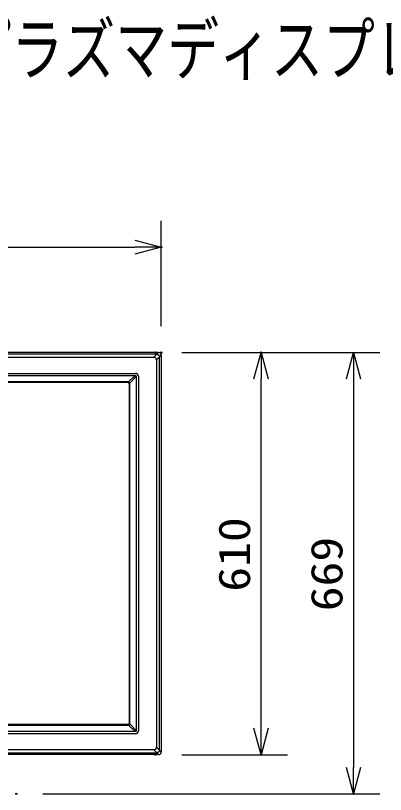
# Model space of a CAD drawing. Units: millimetres, scale not verified. Extents: x -63 to 63, y -57 to 57.
# Drawn here: x -7.6 to 20.4, y -1.7 to 57.4 of the extents above; entities that cross this region are included whole.
import ezdxf
from ezdxf.enums import TextEntityAlignment as Align

# ---------------------------------------------------------------- set-up
doc = ezdxf.new("R2010")
doc.units = ezdxf.units.MM
doc.header["$LTSCALE"] = 0.190236
doc.header["$PDMODE"] = 32
doc.header["$PDSIZE"] = 0.0951
for name, color, linetype in [('0-0_MOJI1', 2, 'Continuous'), ('0-2_GAIKEI', 1, 'Continuous'), ('0-3_TOUROKU', 3, 'Continuous'), ('0-4_DEFPOINTS', 7, 'Continuous')]:
    doc.layers.add(name, color=color, linetype=linetype)
doc.styles.add('ＭＳ ゴシック', font='')
doc.styles.get('ＭＳ ゴシック').set_extended_font_data('MS Gothic')

# ---------------------------------------------------------------- blocks, each defined once
blk = doc.blocks.new('_OPEN30')
at = {"layer": '0-3_TOUROKU', "color": 7}
blk.add_line((0, 0), (-1, 0), dxfattribs=at)
blk.add_lwpolyline([(-1, 0.26795), (0, 0), (-1, -0.26795)], dxfattribs=at)

msp = doc.modelspace()

# ---------------------------------------------------------------- linework, layer by layer
at = {"layer": '0-2_GAIKEI', "color": 7}
for p, q in [((3.2246, 31.8296), (-47.376, 31.8296)), ((3.4243, 31.6299), (3.4243, 1.5293)), ((3.2246, 1.3295), (-47.376, 1.3295))]:
    msp.add_line(p, q, dxfattribs=at)
at = {"layer": '0-2_GAIKEI'}
for p, q in [((3.0912, 31.6942), (-47.2426, 31.6942)), ((-47.0158, 31.4674), (2.8644, 31.4674)), ((2.8644, 31.4674), (3.0912, 31.6942)), ((3.2889, 31.4965), (3.0621, 31.2696)), ((3.0892, 31.6942), (3.2246, 31.8296)), ((3.4243, 31.6299), (3.2889, 31.4945)), ((3.2889, 1.6627), (3.2889, 31.4965)), ((3.0621, 31.2696), (3.0621, 1.8895)), ((-45.615, 30.2486), (1.4636, 30.2486)), ((-45.5904, 30.0898), (1.4389, 30.0898)), ((0.9048, 29.6069), (-45.0562, 29.6069)), ((0.8901, 29.5471), (-45.0415, 29.5471)), ((1.4389, 30.0898), (0.9509, 29.5996)), ((1.0418, 29.5086), (1.5295, 29.9985)), ((1.4389, 30.0898), (1.4567, 30.09)), ((1.5297, 30.0169), (1.5295, 29.9985)), ((1.5295, 29.9985), (1.5295, 3.1606)), ((1.6883, 30.0239), (1.6883, 3.1353)), ((0.9893, 29.4478), (0.9893, 3.7113)), ((1.0491, 3.6966), (1.0491, 29.4626)), ((-45.0562, 3.5522), (0.9048, 3.5522)), ((0.8901, 3.6121), (-45.0415, 3.6121)), ((0.9509, 3.5596), (1.4389, 3.0694)), ((1.5295, 3.1606), (1.0418, 3.6505)), ((1.4389, 3.0694), (-45.5904, 3.0694)), ((1.4567, 3.0691), (1.4389, 3.0694)), ((1.5295, 3.1606), (1.5297, 3.1422)), ((1.4636, 2.9106), (-45.615, 2.9106)), ((3.0621, 1.8895), (3.2889, 1.6627)), ((-47.2426, 1.4649), (3.0912, 1.4649)), ((2.8644, 1.6918), (-47.0158, 1.6918)), ((3.0912, 1.4649), (2.8644, 1.6918)), ((3.2246, 1.3295), (3.0892, 1.4649)), ((3.2889, 1.6647), (3.4243, 1.5293))]:
    msp.add_line(p, q, dxfattribs=at)
at = {"layer": '0-2_GAIKEI', "color": 3}
for p, q in [((12.9846, 31.8219), (19.9846, 31.8219)), ((17.9846, 29.8219), (17.9846, 0.3548)), ((-5.5642, -1.6452), (19.9846, -1.6452))]:
    msp.add_line(p, q, dxfattribs=at)
at = {"layer": '0-2_GAIKEI'}
for points in [[(3.0912, 31.6942), (3.0932, 31.694), (3.0952, 31.6938), (3.0971, 31.6936), (3.0991, 31.6934), (3.1011, 31.6931), (3.1031, 31.6928), (3.105, 31.6925), (3.107, 31.6922), (3.109, 31.6918), (3.1109, 31.6914), (3.1129, 31.691), (3.1148, 31.6906), (3.1168, 31.6901), (3.1187, 31.6896), (3.1206, 31.6891), (3.1225, 31.6885), (3.1245, 31.688), (3.1264, 31.6874), (3.1282, 31.6868), (3.1301, 31.6861), (3.132, 31.6854), (3.1339, 31.6848), (3.1357, 31.684), (3.1376, 31.6833), (3.1394, 31.6826), (3.1413, 31.6818), (3.1431, 31.681), (3.1449, 31.6802), (3.1467, 31.6794), (3.1485, 31.6785), (3.1503, 31.6776), (3.1521, 31.6768), (3.1539, 31.6759), (3.1557, 31.6749), (3.1574, 31.674), (3.1592, 31.6731), (3.1609, 31.6721), (3.1626, 31.6711), (3.1644, 31.6701)], [(3.1644, 31.6701), (3.1661, 31.6691), (3.1678, 31.6681), (3.1695, 31.667), (3.1712, 31.666), (3.1729, 31.6649), (3.1745, 31.6638), (3.1762, 31.6627), (3.1778, 31.6616), (3.1795, 31.6605), (3.1811, 31.6593), (3.1827, 31.6582), (3.1844, 31.657), (3.186, 31.6558), (3.1876, 31.6546), (3.1892, 31.6534), (3.1907, 31.6522), (3.1923, 31.651), (3.1939, 31.6498), (3.1954, 31.6485), (3.197, 31.6473), (3.1985, 31.646), (3.2001, 31.6447), (3.2016, 31.6434), (3.2031, 31.6421), (3.2046, 31.6408), (3.2061, 31.6395), (3.2076, 31.6382), (3.2091, 31.6369), (3.2105, 31.6355), (3.212, 31.6342), (3.2134, 31.6328), (3.2149, 31.6314), (3.2163, 31.63), (3.2178, 31.6287), (3.2192, 31.6273), (3.2206, 31.6259), (3.222, 31.6244), (3.2234, 31.623), (3.2248, 31.6216)], [(3.2248, 31.6216), (3.2262, 31.6202), (3.2275, 31.6187), (3.2289, 31.6173), (3.2302, 31.6158), (3.2316, 31.6143), (3.2329, 31.6128), (3.2342, 31.6114), (3.2356, 31.6099), (3.2369, 31.6084), (3.2382, 31.6068), (3.2394, 31.6053), (3.2407, 31.6038), (3.242, 31.6023), (3.2432, 31.6007), (3.2445, 31.5992), (3.2457, 31.5976), (3.2469, 31.596), (3.2482, 31.5944), (3.2494, 31.5928), (3.2505, 31.5912), (3.2517, 31.5896), (3.2529, 31.588), (3.254, 31.5864), (3.2552, 31.5848), (3.2563, 31.5831), (3.2574, 31.5815), (3.2585, 31.5798), (3.2596, 31.5781), (3.2607, 31.5764), (3.2617, 31.5748), (3.2628, 31.5731), (3.2638, 31.5714), (3.2648, 31.5696), (3.2658, 31.5679), (3.2668, 31.5662), (3.2678, 31.5644), (3.2687, 31.5627), (3.2697, 31.5609), (3.2706, 31.5592)], [(3.2706, 31.5592), (3.2715, 31.5574), (3.2724, 31.5556), (3.2732, 31.5538), (3.2741, 31.552), (3.2749, 31.5502), (3.2757, 31.5484), (3.2765, 31.5465), (3.2773, 31.5447), (3.278, 31.5429), (3.2788, 31.541), (3.2795, 31.5391), (3.2802, 31.5373), (3.2808, 31.5354), (3.2815, 31.5335), (3.2821, 31.5316), (3.2827, 31.5297), (3.2833, 31.5278), (3.2838, 31.5259), (3.2843, 31.524), (3.2848, 31.522), (3.2853, 31.5201), (3.2857, 31.5182), (3.2862, 31.5162), (3.2866, 31.5142), (3.2869, 31.5123), (3.2873, 31.5103), (3.2876, 31.5083), (3.2879, 31.5064), (3.2881, 31.5044), (3.2884, 31.5024), (3.2886, 31.5004), (3.2888, 31.4984), (3.2889, 31.4965)], [(0.9861, 29.5831), (0.985, 29.5837), (0.984, 29.5844), (0.983, 29.585), (0.9819, 29.5857), (0.9809, 29.5863), (0.9799, 29.5869), (0.9788, 29.5875), (0.9777, 29.5881), (0.9767, 29.5887), (0.9756, 29.5893), (0.9745, 29.5899), (0.9734, 29.5904), (0.9724, 29.591), (0.9713, 29.5915), (0.9702, 29.592), (0.9691, 29.5926), (0.968, 29.5931), (0.9669, 29.5936), (0.9658, 29.5941), (0.9646, 29.5945), (0.9635, 29.595), (0.9624, 29.5955), (0.9613, 29.5959), (0.9601, 29.5964), (0.959, 29.5968), (0.9578, 29.5972), (0.9567, 29.5976), (0.9555, 29.598), (0.9544, 29.5984), (0.9532, 29.5988), (0.9521, 29.5992), (0.9509, 29.5996)], [(1.0205, 29.5507), (1.0197, 29.5517), (1.019, 29.5527), (1.0182, 29.5536), (1.0175, 29.5546), (1.0167, 29.5555), (1.0159, 29.5565), (1.0152, 29.5574), (1.0144, 29.5583), (1.0136, 29.5592), (1.0128, 29.5601), (1.0119, 29.561), (1.0111, 29.5619), (1.0103, 29.5628), (1.0094, 29.5637), (1.0086, 29.5646), (1.0077, 29.5654), (1.0069, 29.5663), (1.006, 29.5672), (1.0051, 29.568), (1.0042, 29.5688), (1.0033, 29.5697), (1.0024, 29.5705), (1.0015, 29.5713), (1.0006, 29.5721), (0.9997, 29.5729), (0.9988, 29.5737), (0.9978, 29.5744), (0.9969, 29.5752), (0.9959, 29.576), (0.995, 29.5767), (0.994, 29.5775), (0.993, 29.5782), (0.9921, 29.5789), (0.9911, 29.5796), (0.9901, 29.5803), (0.9891, 29.581), (0.9881, 29.5817), (0.9871, 29.5824), (0.9861, 29.5831)], [(1.0418, 29.5086), (1.0414, 29.5098), (1.0411, 29.5109), (1.0407, 29.5121), (1.0403, 29.5132), (1.0399, 29.5144), (1.0395, 29.5155), (1.0391, 29.5167), (1.0386, 29.5178), (1.0382, 29.5189), (1.0377, 29.5201), (1.0373, 29.5212), (1.0368, 29.5223), (1.0363, 29.5234), (1.0358, 29.5245), (1.0353, 29.5257), (1.0348, 29.5268), (1.0343, 29.5279), (1.0338, 29.529), (1.0332, 29.53), (1.0327, 29.5311), (1.0321, 29.5322), (1.0316, 29.5333), (1.031, 29.5344), (1.0304, 29.5354), (1.0298, 29.5365), (1.0292, 29.5375), (1.0286, 29.5386), (1.0279, 29.5396), (1.0273, 29.5407), (1.0267, 29.5417), (1.026, 29.5427), (1.0254, 29.5438), (1.0247, 29.5448), (1.024, 29.5458), (1.0233, 29.5468), (1.0226, 29.5478), (1.0219, 29.5488), (1.0212, 29.5498), (1.0205, 29.5507)], [(1.4567, 30.09), (1.4577, 30.09), (1.4588, 30.09), (1.4598, 30.09), (1.4609, 30.0899), (1.4619, 30.0899), (1.4629, 30.0898), (1.464, 30.0897), (1.465, 30.0896), (1.4661, 30.0895), (1.4671, 30.0894), (1.4682, 30.0892), (1.4692, 30.0891), (1.4702, 30.0889), (1.4713, 30.0887), (1.4723, 30.0885), (1.4733, 30.0883), (1.4743, 30.0881), (1.4754, 30.0878), (1.4764, 30.0876), (1.4774, 30.0873), (1.4784, 30.087), (1.4794, 30.0867), (1.4804, 30.0864), (1.4814, 30.086), (1.4824, 30.0857), (1.4834, 30.0853), (1.4843, 30.085), (1.4853, 30.0846), (1.4863, 30.0842), (1.4872, 30.0837), (1.4882, 30.0833), (1.4891, 30.0829), (1.4901, 30.0824), (1.491, 30.0819), (1.4919, 30.0814), (1.4929, 30.0809), (1.4938, 30.0804), (1.4947, 30.0799), (1.4956, 30.0793)], [(1.4956, 30.0793), (1.4965, 30.0788), (1.4973, 30.0782), (1.4982, 30.0776), (1.4991, 30.0771), (1.4999, 30.0764), (1.5008, 30.0758), (1.5016, 30.0752), (1.5025, 30.0746), (1.5033, 30.0739), (1.5041, 30.0732), (1.5049, 30.0726), (1.5057, 30.0719), (1.5064, 30.0712), (1.5072, 30.0704), (1.508, 30.0697), (1.5087, 30.069), (1.5095, 30.0682), (1.5102, 30.0675), (1.5109, 30.0667), (1.5116, 30.0659), (1.5123, 30.0651), (1.513, 30.0643), (1.5136, 30.0635), (1.5143, 30.0627), (1.5149, 30.0619), (1.5156, 30.0611), (1.5162, 30.0602), (1.5168, 30.0594), (1.5174, 30.0585), (1.518, 30.0576), (1.5185, 30.0567), (1.5191, 30.0558), (1.5196, 30.0549), (1.5201, 30.054), (1.5207, 30.0531), (1.5212, 30.0522), (1.5216, 30.0513), (1.5221, 30.0503), (1.5226, 30.0494)], [(1.5226, 30.0494), (1.523, 30.0485), (1.5235, 30.0475), (1.5239, 30.0465), (1.5243, 30.0456), (1.5247, 30.0446), (1.5251, 30.0436), (1.5254, 30.0426), (1.5258, 30.0416), (1.5261, 30.0407), (1.5264, 30.0397), (1.5267, 30.0387), (1.527, 30.0376), (1.5273, 30.0366), (1.5276, 30.0356), (1.5278, 30.0346), (1.528, 30.0336), (1.5282, 30.0326), (1.5285, 30.0315), (1.5286, 30.0305), (1.5288, 30.0295), (1.529, 30.0284), (1.5291, 30.0274), (1.5292, 30.0263), (1.5294, 30.0253), (1.5295, 30.0243), (1.5295, 30.0232), (1.5296, 30.0222), (1.5297, 30.0211), (1.5297, 30.0201), (1.5297, 30.019), (1.5297, 30.018), (1.5297, 30.0169)], [(0.9509, 3.5596), (0.9521, 3.5599), (0.9532, 3.5603), (0.9544, 3.5607), (0.9555, 3.5611), (0.9567, 3.5615), (0.9578, 3.5619), (0.959, 3.5623), (0.9601, 3.5628), (0.9613, 3.5632), (0.9624, 3.5637), (0.9635, 3.5641), (0.9646, 3.5646), (0.9658, 3.5651), (0.9669, 3.5656), (0.968, 3.5661), (0.9691, 3.5666), (0.9702, 3.5671), (0.9713, 3.5676), (0.9724, 3.5682), (0.9734, 3.5687), (0.9745, 3.5693), (0.9756, 3.5699), (0.9767, 3.5704), (0.9777, 3.571), (0.9788, 3.5716), (0.9799, 3.5722), (0.9809, 3.5728), (0.9819, 3.5735), (0.983, 3.5741), (0.984, 3.5747), (0.985, 3.5754), (0.9861, 3.5761), (0.9871, 3.5767), (0.9881, 3.5774), (0.9891, 3.5781), (0.9901, 3.5788), (0.9911, 3.5795), (0.9921, 3.5802), (0.993, 3.581)], [(0.993, 3.581), (0.994, 3.5817), (0.995, 3.5824), (0.9959, 3.5832), (0.9969, 3.5839), (0.9978, 3.5847), (0.9988, 3.5855), (0.9997, 3.5863), (1.0006, 3.5871), (1.0015, 3.5879), (1.0024, 3.5887), (1.0033, 3.5895), (1.0042, 3.5903), (1.0051, 3.5912), (1.006, 3.592), (1.0069, 3.5928), (1.0077, 3.5937), (1.0086, 3.5946), (1.0094, 3.5954), (1.0103, 3.5963), (1.0111, 3.5972), (1.0119, 3.5981), (1.0128, 3.599), (1.0136, 3.5999), (1.0144, 3.6008), (1.0152, 3.6018), (1.0159, 3.6027), (1.0167, 3.6036), (1.0175, 3.6046), (1.0182, 3.6055), (1.019, 3.6065), (1.0197, 3.6074), (1.0205, 3.6084), (1.0212, 3.6094), (1.0219, 3.6104), (1.0226, 3.6114), (1.0233, 3.6124), (1.024, 3.6134), (1.0247, 3.6144), (1.0254, 3.6154)], [(1.0254, 3.6154), (1.026, 3.6164), (1.0267, 3.6174), (1.0273, 3.6185), (1.0279, 3.6195), (1.0286, 3.6206), (1.0292, 3.6216), (1.0298, 3.6227), (1.0304, 3.6237), (1.031, 3.6248), (1.0316, 3.6259), (1.0321, 3.6269), (1.0327, 3.628), (1.0332, 3.6291), (1.0338, 3.6302), (1.0343, 3.6313), (1.0348, 3.6324), (1.0353, 3.6335), (1.0358, 3.6346), (1.0363, 3.6357), (1.0368, 3.6368), (1.0373, 3.638), (1.0377, 3.6391), (1.0382, 3.6402), (1.0386, 3.6413), (1.0391, 3.6425), (1.0395, 3.6436), (1.0399, 3.6448), (1.0403, 3.6459), (1.0407, 3.6471), (1.0411, 3.6482), (1.0414, 3.6494), (1.0418, 3.6505), (1.0418, 3.6505)], [(1.4891, 3.0763), (1.4882, 3.0758), (1.4872, 3.0754), (1.4863, 3.075), (1.4853, 3.0746), (1.4843, 3.0742), (1.4834, 3.0738), (1.4824, 3.0735), (1.4814, 3.0731), (1.4804, 3.0728), (1.4794, 3.0725), (1.4784, 3.0721), (1.4774, 3.0719), (1.4764, 3.0716), (1.4754, 3.0713), (1.4743, 3.0711), (1.4733, 3.0708), (1.4723, 3.0706), (1.4713, 3.0704), (1.4702, 3.0702), (1.4692, 3.0701), (1.4682, 3.0699), (1.4671, 3.0698), (1.4661, 3.0696), (1.465, 3.0695), (1.464, 3.0694), (1.4629, 3.0693), (1.4619, 3.0693), (1.4609, 3.0692), (1.4598, 3.0692), (1.4588, 3.0691), (1.4577, 3.0691), (1.4567, 3.0691)], [(1.5191, 3.1033), (1.5185, 3.1024), (1.518, 3.1015), (1.5174, 3.1007), (1.5168, 3.0998), (1.5162, 3.0989), (1.5156, 3.0981), (1.5149, 3.0973), (1.5143, 3.0964), (1.5136, 3.0956), (1.513, 3.0948), (1.5123, 3.094), (1.5116, 3.0932), (1.5109, 3.0924), (1.5102, 3.0917), (1.5095, 3.0909), (1.5087, 3.0902), (1.508, 3.0894), (1.5072, 3.0887), (1.5064, 3.088), (1.5057, 3.0873), (1.5049, 3.0866), (1.5041, 3.0859), (1.5033, 3.0852), (1.5025, 3.0846), (1.5016, 3.0839), (1.5008, 3.0833), (1.4999, 3.0827), (1.4991, 3.0821), (1.4982, 3.0815), (1.4973, 3.0809), (1.4965, 3.0804), (1.4956, 3.0798), (1.4947, 3.0793), (1.4938, 3.0787), (1.4929, 3.0782), (1.4919, 3.0777), (1.491, 3.0772), (1.4901, 3.0767), (1.4891, 3.0763)], [(1.5297, 3.1422), (1.5297, 3.1412), (1.5297, 3.1401), (1.5297, 3.1391), (1.5297, 3.138), (1.5296, 3.137), (1.5295, 3.1359), (1.5295, 3.1349), (1.5294, 3.1338), (1.5292, 3.1328), (1.5291, 3.1318), (1.529, 3.1307), (1.5288, 3.1297), (1.5286, 3.1287), (1.5285, 3.1276), (1.5282, 3.1266), (1.528, 3.1256), (1.5278, 3.1245), (1.5276, 3.1235), (1.5273, 3.1225), (1.527, 3.1215), (1.5267, 3.1205), (1.5264, 3.1195), (1.5261, 3.1185), (1.5258, 3.1175), (1.5254, 3.1165), (1.5251, 3.1155), (1.5247, 3.1145), (1.5243, 3.1136), (1.5239, 3.1126), (1.5235, 3.1116), (1.523, 3.1107), (1.5226, 3.1097), (1.5221, 3.1088), (1.5216, 3.1079), (1.5212, 3.1069), (1.5207, 3.106), (1.5201, 3.1051), (1.5196, 3.1042), (1.5191, 3.1033)], [(3.1539, 1.4833), (3.1521, 1.4824), (3.1503, 1.4815), (3.1485, 1.4806), (3.1467, 1.4798), (3.1449, 1.479), (3.1431, 1.4782), (3.1413, 1.4774), (3.1394, 1.4766), (3.1376, 1.4758), (3.1357, 1.4751), (3.1339, 1.4744), (3.132, 1.4737), (3.1301, 1.473), (3.1282, 1.4724), (3.1264, 1.4718), (3.1244, 1.4712), (3.1225, 1.4706), (3.1206, 1.4701), (3.1187, 1.4695), (3.1168, 1.469), (3.1148, 1.4686), (3.1129, 1.4681), (3.1109, 1.4677), (3.109, 1.4673), (3.107, 1.467), (3.105, 1.4666), (3.1031, 1.4663), (3.1011, 1.466), (3.0991, 1.4657), (3.0971, 1.4655), (3.0952, 1.4653), (3.0932, 1.4651), (3.0912, 1.4649)], [(3.2163, 1.5291), (3.2149, 1.5277), (3.2134, 1.5263), (3.212, 1.525), (3.2105, 1.5236), (3.2091, 1.5223), (3.2076, 1.521), (3.2061, 1.5196), (3.2046, 1.5183), (3.2031, 1.517), (3.2016, 1.5157), (3.2001, 1.5144), (3.1985, 1.5131), (3.197, 1.5119), (3.1954, 1.5106), (3.1939, 1.5094), (3.1923, 1.5081), (3.1907, 1.5069), (3.1892, 1.5057), (3.1876, 1.5045), (3.186, 1.5033), (3.1844, 1.5021), (3.1827, 1.501), (3.1811, 1.4998), (3.1795, 1.4987), (3.1778, 1.4976), (3.1762, 1.4965), (3.1745, 1.4954), (3.1729, 1.4943), (3.1712, 1.4932), (3.1695, 1.4921), (3.1678, 1.4911), (3.1661, 1.4901), (3.1644, 1.489), (3.1626, 1.488), (3.1609, 1.4871), (3.1592, 1.4861), (3.1574, 1.4851), (3.1557, 1.4842), (3.1539, 1.4833)], [(3.2648, 1.5895), (3.2638, 1.5878), (3.2628, 1.5861), (3.2617, 1.5844), (3.2607, 1.5827), (3.2596, 1.581), (3.2585, 1.5793), (3.2574, 1.5777), (3.2563, 1.576), (3.2552, 1.5744), (3.254, 1.5728), (3.2529, 1.5711), (3.2517, 1.5695), (3.2506, 1.5679), (3.2494, 1.5663), (3.2482, 1.5647), (3.247, 1.5631), (3.2457, 1.5616), (3.2445, 1.56), (3.2432, 1.5584), (3.242, 1.5569), (3.2407, 1.5554), (3.2395, 1.5538), (3.2382, 1.5523), (3.2369, 1.5508), (3.2356, 1.5493), (3.2342, 1.5478), (3.2329, 1.5463), (3.2316, 1.5448), (3.2302, 1.5433), (3.2289, 1.5419), (3.2275, 1.5404), (3.2262, 1.539), (3.2248, 1.5375), (3.2234, 1.5361), (3.222, 1.5347), (3.2206, 1.5333), (3.2192, 1.5319), (3.2178, 1.5305), (3.2163, 1.5291)], [(3.2889, 1.6627), (3.2888, 1.6607), (3.2886, 1.6587), (3.2884, 1.6567), (3.2881, 1.6548), (3.2879, 1.6528), (3.2876, 1.6508), (3.2873, 1.6488), (3.2869, 1.6469), (3.2866, 1.6449), (3.2862, 1.6429), (3.2857, 1.641), (3.2853, 1.639), (3.2848, 1.6371), (3.2843, 1.6352), (3.2838, 1.6332), (3.2833, 1.6313), (3.2827, 1.6294), (3.2821, 1.6275), (3.2815, 1.6256), (3.2808, 1.6237), (3.2802, 1.6219), (3.2795, 1.62), (3.2788, 1.6181), (3.278, 1.6163), (3.2773, 1.6144), (3.2765, 1.6126), (3.2757, 1.6108), (3.2749, 1.609), (3.2741, 1.6071), (3.2732, 1.6053), (3.2724, 1.6035), (3.2715, 1.6018), (3.2706, 1.6), (3.2697, 1.5982), (3.2687, 1.5965), (3.2678, 1.5947), (3.2668, 1.593), (3.2658, 1.5912), (3.2648, 1.5895)]]:
    msp.add_lwpolyline(points, dxfattribs=at)
for centre, major_axis, ratio, start_param, end_param in [((2.5028, 30.9081), (-0.5022, -0.5022), 0.49281, 2.7306286, 3.5525567), ((1.463, 30.0232), (-0.1595, -0.1595), 0.997265, 2.357564, 3.9256213), ((0.8886, 29.4463), (-0.0718, -0.0718), 0.985257, 2.3636208, 3.9195645), ((0.9008, 29.4541), (-0.0853, -0.1284), 0.972012, 3.4031556, 3.7146875), ((0.8963, 29.4586), (-0.1285, -0.0852), 0.971946, 2.5689829, 2.8798154), ((0.8886, 3.7128), (-0.0718, 0.0718), 0.985257, 2.3636208, 3.9195645), ((0.9008, 3.7051), (-0.0853, 0.1284), 0.972012, 2.5684978, 2.8800297), ((0.8963, 3.7005), (-0.1285, 0.0852), 0.971946, 3.4033699, 3.7142024), ((1.463, 3.1359), (-0.1595, 0.1595), 0.997265, 2.357564, 3.9256213), ((2.5028, 2.251), (-0.5022, 0.5022), 0.49281, 2.7306286, 3.5525567)]:
    msp.add_ellipse(centre, major_axis=major_axis, ratio=ratio, start_param=start_param, end_param=end_param, dxfattribs=at)
at = {"layer": '0-2_GAIKEI', "color": 7}
for centre, major_axis in [((3.224, 31.6293), (-0.1418, -0.1418)), ((3.224, 1.5298), (-0.1418, 0.1418))]:
    msp.add_ellipse(centre, major_axis=major_axis, ratio=0.997265, start_param=2.357564, end_param=3.9256213, dxfattribs=at)
at = {"layer": '0-3_TOUROKU'}
for p, q in [((3.4243, 33.8216), (3.4243, 41.8216)), ((-45.5758, 39.8216), (1.4243, 39.8216)), ((4.9846, 31.8219), (12.9846, 31.8219)), ((10.9846, 3.3219), (10.9846, 29.8219)), ((4.9846, 1.3219), (12.9846, 1.3219))]:
    msp.add_line(p, q, dxfattribs=at)
at = {"layer": '0-3_TOUROKU', "color": 7}
for p in [(10.9846, 31.8219), (-7.5642, -1.6452), (17.9846, -1.6452)]:
    msp.add_point(p, dxfattribs=at)
at = {"layer": '0-4_DEFPOINTS'}
for p in [(3.4243, 39.8216), (2.9846, 31.8219), (3.4243, 31.8216), (10.9846, 31.8219), (2.9846, 1.3219)]:
    msp.add_point(p, dxfattribs=at)

# ---------------------------------------------------------------- block references
at = {"layer": '0-2_GAIKEI', "xscale": 2, "yscale": 2}
for p, rotation in [((17.9846, 31.8219), 90), ((17.9846, -1.6452), 270)]:
    msp.add_blockref('_OPEN30', p, dxfattribs=dict(at, rotation=rotation))
at = {"layer": '0-3_TOUROKU', "xscale": 2, "yscale": 2}
msp.add_blockref('_OPEN30', (3.4243, 39.8216), dxfattribs=at)
for p, rotation in [((10.9846, 31.8219), 90), ((10.9846, 1.3219), 270)]:
    msp.add_blockref('_OPEN30', p, dxfattribs=dict(at, rotation=rotation))

# ---------------------------------------------------------------- texts
at = {"layer": '0-0_MOJI1', "style": 'ＭＳ ゴシック', "width": 0.75}
msp.add_text('ハイビジョンプラズマディスプレイ据置きスタンド付', height=3.848, dxfattribs=at).set_placement((-35.5001, 51.7599), align=Align.BOTTOM_LEFT)
at = {"layer": '0-2_GAIKEI', "color": 3, "style": 'ＭＳ ゴシック', "width": 1.15}
msp.add_text('669', height=2.406, rotation=90, dxfattribs=at).set_placement((17.875, 12.2012), align=Align.BOTTOM_LEFT)
at = {"layer": '0-3_TOUROKU', "style": 'ＭＳ ゴシック', "width": 1.15}
msp.add_text('610', height=2.406, rotation=90, dxfattribs=at).set_placement((10.875, 13.6847), align=Align.BOTTOM_LEFT)

doc.saveas('drawing.dxf')
